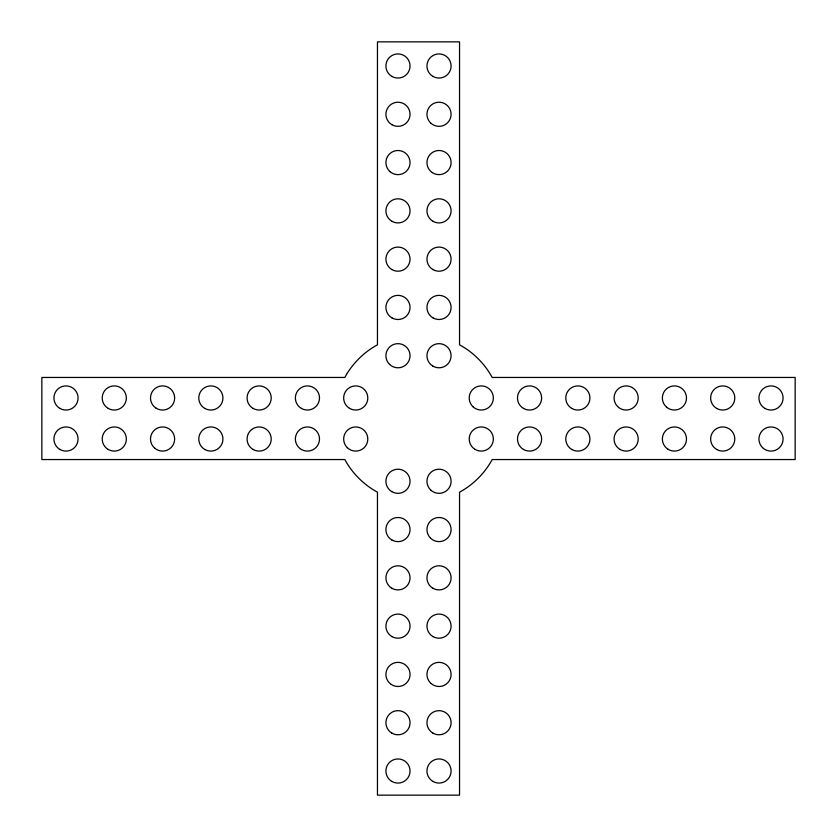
<?xml version="1.0" encoding="UTF-8"?>
<svg xmlns="http://www.w3.org/2000/svg" width="837" height="837" viewBox="0 0 837 837"><rect width="100%" height="100%" fill="white"/><g stroke="black" fill="none" stroke-linecap="round" stroke-linejoin="round"><path stroke-width="1.26" d="M346.528 374.401L344.823 377.456L41.85 377.456L41.85 459.544L344.823 459.544C352.251 473.261 363.739 484.749 377.456 492.177L377.456 795.15L459.544 795.15L459.544 492.177C473.261 484.749 484.749 473.261 492.177 459.544L795.15 459.544L795.15 377.456L492.177 377.456C484.749 363.739 473.261 352.251 459.544 344.823L459.544 41.85L377.456 41.85L377.456 344.823C364.744 351.686 354.02 362.065 346.528 374.401M59.961 449.479A12.074 12.074 0 0 0 78.071 439.027A12.074 12.074 0 0 0 59.961 428.565A12.074 12.074 0 0 0 59.961 449.479M108.245 449.479A12.074 12.074 0 0 0 126.356 439.027A12.074 12.074 0 0 0 108.245 428.565A12.074 12.074 0 0 0 108.245 449.479M154.625 448.109A12.074 12.074 0 0 0 174.41 441.371A12.074 12.074 0 0 0 158.674 427.592A12.074 12.074 0 0 0 154.625 448.109M204.824 449.479A12.074 12.074 0 0 0 222.935 439.027A12.074 12.074 0 0 0 204.824 428.565A12.074 12.074 0 0 0 204.824 449.479M253.109 449.479A12.074 12.074 0 0 0 271.219 439.027A12.074 12.074 0 0 0 253.109 428.565A12.074 12.074 0 0 0 253.109 449.479M301.404 449.479A12.074 12.074 0 0 0 319.504 439.027A12.074 12.074 0 0 0 301.404 428.565A12.074 12.074 0 0 0 301.404 449.479M347.345 447.711A12.074 12.074 0 0 0 367.443 441.936A12.074 12.074 0 0 0 352.387 427.425A12.074 12.074 0 0 0 347.345 447.711M391.946 781.465A12.074 12.074 0 0 0 410.046 771.003A12.074 12.074 0 0 0 391.946 760.551A12.074 12.074 0 0 0 391.946 781.465M391.946 733.17A12.074 12.074 0 0 0 410.046 722.718A12.074 12.074 0 0 0 391.946 712.266A12.074 12.074 0 0 0 391.946 733.17M391.256 684.457A12.074 12.074 0 0 0 410.025 675.229A12.074 12.074 0 0 0 392.647 663.595A12.074 12.074 0 0 0 391.256 684.457M391.946 636.591A12.074 12.074 0 0 0 410.046 626.139A12.074 12.074 0 0 0 391.946 615.687A12.074 12.074 0 0 0 391.946 636.591M391.946 588.306A12.074 12.074 0 0 0 410.046 577.854A12.074 12.074 0 0 0 391.946 567.402A12.074 12.074 0 0 0 391.946 588.306M391.946 540.022A12.074 12.074 0 0 0 410.046 529.559A12.074 12.074 0 0 0 391.946 519.107A12.074 12.074 0 0 0 391.946 540.022M391.758 491.622A12.074 12.074 0 0 0 410.046 481.495A12.074 12.074 0 0 0 392.135 470.718A12.074 12.074 0 0 0 391.758 491.622M762.465 447.554A12.074 12.074 0 0 0 782.668 442.145A12.074 12.074 0 0 0 767.885 427.362A12.074 12.074 0 0 0 762.465 447.554M716.681 449.479A12.074 12.074 0 0 0 734.792 439.027A12.074 12.074 0 0 0 716.681 428.565A12.074 12.074 0 0 0 716.681 449.479M667.717 449.05A12.074 12.074 0 0 0 686.476 439.823A12.074 12.074 0 0 0 669.098 428.188A12.074 12.074 0 0 0 667.717 449.05M620.102 449.479A12.074 12.074 0 0 0 638.212 439.027A12.074 12.074 0 0 0 620.102 428.565A12.074 12.074 0 0 0 620.102 449.479M571.817 449.479A12.074 12.074 0 0 0 589.928 439.027A12.074 12.074 0 0 0 571.817 428.565A12.074 12.074 0 0 0 571.817 449.479M523.523 449.479A12.074 12.074 0 0 0 541.633 439.027A12.074 12.074 0 0 0 523.523 428.565A12.074 12.074 0 0 0 523.523 449.479M475.05 449.364A12.074 12.074 0 0 0 493.349 439.237A12.074 12.074 0 0 0 475.426 428.46A12.074 12.074 0 0 0 475.05 449.364M432.991 781.465A12.074 12.074 0 0 0 451.091 771.003A12.074 12.074 0 0 0 432.991 760.551A12.074 12.074 0 0 0 432.991 781.465M432.991 733.17A12.074 12.074 0 0 0 451.091 722.718A12.074 12.074 0 0 0 432.991 712.266A12.074 12.074 0 0 0 432.991 733.17M431.076 683.515A12.074 12.074 0 0 0 450.861 676.777A12.074 12.074 0 0 0 435.135 662.998A12.074 12.074 0 0 0 431.076 683.515M432.991 636.591A12.074 12.074 0 0 0 451.091 626.139A12.074 12.074 0 0 0 432.991 615.687A12.074 12.074 0 0 0 432.991 636.591M432.991 588.306A12.074 12.074 0 0 0 451.091 577.854A12.074 12.074 0 0 0 432.991 567.402A12.074 12.074 0 0 0 432.991 588.306M430.49 538.097A12.074 12.074 0 0 0 450.683 532.688A12.074 12.074 0 0 0 435.899 517.904A12.074 12.074 0 0 0 430.49 538.097M430.636 489.959A12.074 12.074 0 0 0 450.735 484.194A12.074 12.074 0 0 0 435.69 469.672A12.074 12.074 0 0 0 430.636 489.959M59.961 408.435A12.074 12.074 0 0 0 78.071 397.973A12.074 12.074 0 0 0 59.961 387.521A12.074 12.074 0 0 0 59.961 408.435M108.245 408.435A12.074 12.074 0 0 0 126.356 397.973A12.074 12.074 0 0 0 108.245 387.521A12.074 12.074 0 0 0 108.245 408.435M155.849 408.006A12.074 12.074 0 0 0 174.619 398.778A12.074 12.074 0 0 0 157.241 387.144A12.074 12.074 0 0 0 155.849 408.006M204.824 408.435A12.074 12.074 0 0 0 222.935 397.973A12.074 12.074 0 0 0 204.824 387.521A12.074 12.074 0 0 0 204.824 408.435M253.109 408.435A12.074 12.074 0 0 0 271.219 397.973A12.074 12.074 0 0 0 253.109 387.521A12.074 12.074 0 0 0 253.109 408.435M301.404 408.435A12.074 12.074 0 0 0 319.504 397.973A12.074 12.074 0 0 0 301.404 387.521A12.074 12.074 0 0 0 301.404 408.435M349.5 408.32A12.074 12.074 0 0 0 367.799 398.192A12.074 12.074 0 0 0 349.876 387.416A12.074 12.074 0 0 0 349.5 408.32M391.946 76.449A12.074 12.074 0 0 0 410.046 65.997A12.074 12.074 0 0 0 391.946 55.535A12.074 12.074 0 0 0 391.946 76.449M391.946 124.734A12.074 12.074 0 0 0 410.046 114.282A12.074 12.074 0 0 0 391.946 103.83A12.074 12.074 0 0 0 391.946 124.734M390.032 171.658A12.074 12.074 0 0 0 409.816 164.91A12.074 12.074 0 0 0 394.081 151.141A12.074 12.074 0 0 0 390.032 171.658M391.946 221.313A12.074 12.074 0 0 0 410.046 210.861A12.074 12.074 0 0 0 391.946 200.409A12.074 12.074 0 0 0 391.946 221.313M391.946 269.598A12.074 12.074 0 0 0 410.046 259.146A12.074 12.074 0 0 0 391.946 248.694A12.074 12.074 0 0 0 391.946 269.598M391.946 317.893A12.074 12.074 0 0 0 410.046 307.441A12.074 12.074 0 0 0 391.946 296.978A12.074 12.074 0 0 0 391.946 317.893M389.592 364.409A12.074 12.074 0 0 0 409.691 358.644A12.074 12.074 0 0 0 394.645 344.122A12.074 12.074 0 0 0 389.592 364.409M764.966 408.435A12.074 12.074 0 0 0 783.076 397.973A12.074 12.074 0 0 0 764.966 387.521A12.074 12.074 0 0 0 764.966 408.435M716.681 408.435A12.074 12.074 0 0 0 734.792 397.973A12.074 12.074 0 0 0 716.681 387.521A12.074 12.074 0 0 0 716.681 408.435M666.482 407.064A12.074 12.074 0 0 0 686.267 400.316A12.074 12.074 0 0 0 670.542 386.548A12.074 12.074 0 0 0 666.482 407.064M617.601 406.51A12.074 12.074 0 0 0 637.804 401.101A12.074 12.074 0 0 0 623.021 386.317A12.074 12.074 0 0 0 617.601 406.51M571.817 408.435A12.074 12.074 0 0 0 589.928 397.973A12.074 12.074 0 0 0 571.817 387.521A12.074 12.074 0 0 0 571.817 408.435M523.523 408.435A12.074 12.074 0 0 0 541.633 397.973A12.074 12.074 0 0 0 523.523 387.521A12.074 12.074 0 0 0 523.523 408.435M472.895 406.667A12.074 12.074 0 0 0 492.993 400.892A12.074 12.074 0 0 0 477.937 386.37A12.074 12.074 0 0 0 472.895 406.667M432.991 76.449A12.074 12.074 0 0 0 451.091 65.997A12.074 12.074 0 0 0 432.991 55.535A12.074 12.074 0 0 0 432.991 76.449M430.49 122.819A12.074 12.074 0 0 0 450.683 117.41A12.074 12.074 0 0 0 435.899 102.627A12.074 12.074 0 0 0 430.49 122.819M432.31 172.6A12.074 12.074 0 0 0 451.07 163.372A12.074 12.074 0 0 0 433.692 151.738A12.074 12.074 0 0 0 432.31 172.6M432.991 221.313A12.074 12.074 0 0 0 451.091 210.861A12.074 12.074 0 0 0 432.991 200.409A12.074 12.074 0 0 0 432.991 221.313M432.991 269.598A12.074 12.074 0 0 0 451.091 259.146A12.074 12.074 0 0 0 432.991 248.694A12.074 12.074 0 0 0 432.991 269.598M432.991 317.893A12.074 12.074 0 0 0 451.091 307.441A12.074 12.074 0 0 0 432.991 296.978A12.074 12.074 0 0 0 432.991 317.893M432.802 366.072A12.074 12.074 0 0 0 451.091 355.945A12.074 12.074 0 0 0 433.179 345.168A12.074 12.074 0 0 0 432.802 366.072"/></g></svg>
